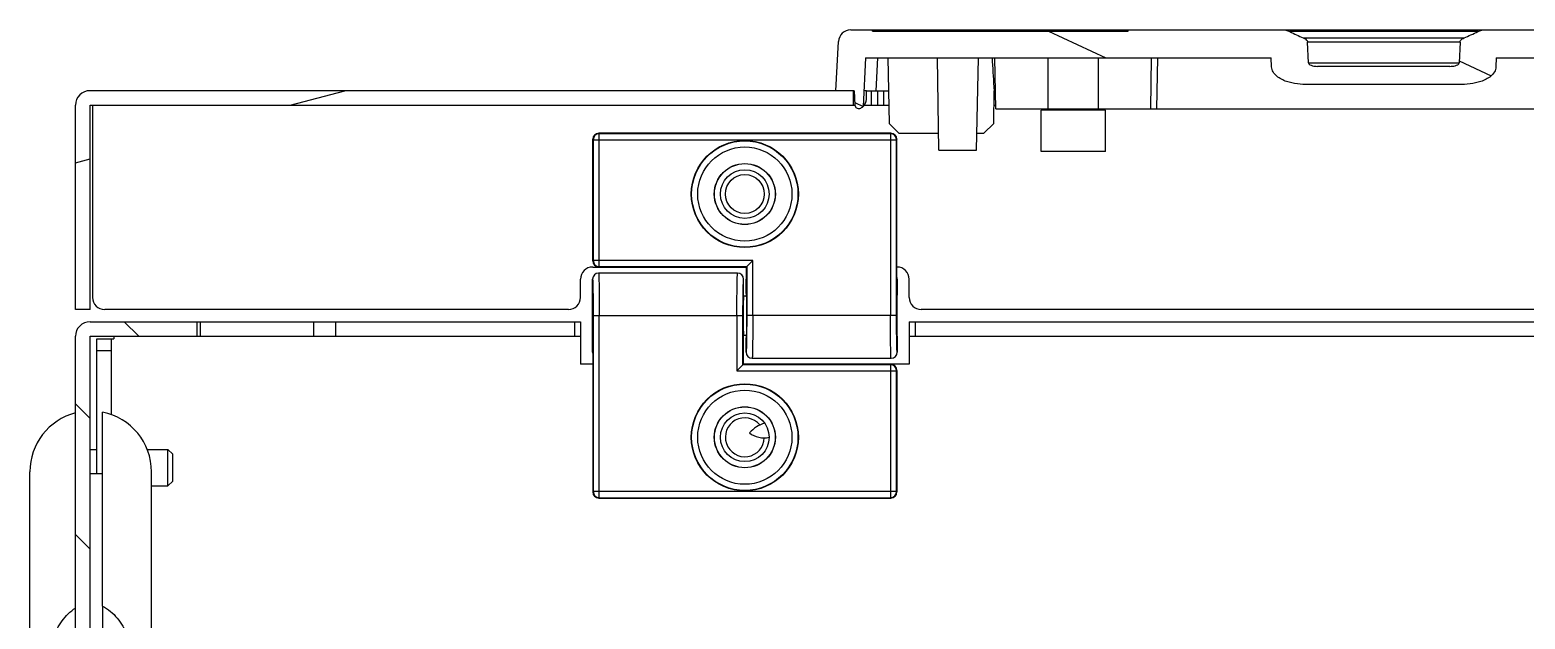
# Model space of a CAD drawing. Extents: x -425 to 6552, y -3049 to 3105.
# Drawn here: x 709.4 to 832.3, y -1093.6 to -1045.2 of the extents above; entities that cross this region are included whole.
import ezdxf

# ---------------------------------------------------------------- set-up
doc = ezdxf.new("R2010")
doc.units = 0
doc.layers.get('0').update_dxf_attribs({"linetype": 'CONTINUOUS'})

msp = doc.modelspace()

# ---------------------------------------------------------------- linework, layer by layer
at = {"color": 7, "linetype": 'CONTINUOUS'}
for p, q in [((776.87, -1045.19), (872.51, -1045.19)), ((778.67, -1045.29), (778.67, -1045.19)), ((778.67, -1045.29), (799.67, -1045.29)), ((799.67, -1045.29), (799.67, -1045.19)), ((828.4, -1045.33), (812.95, -1045.33)), ((775.66, -1050.19), (775.87, -1046.14)), ((814.06, -1045.85), (827.28, -1045.85)), ((826.94, -1046.2), (814.41, -1046.2)), ((814.48, -1047.9), (814.41, -1046.2)), ((826.94, -1046.2), (826.87, -1047.9)), ((778.1, -1047.49), (777.89, -1051.49)), ((778.1, -1047.49), (811.43, -1047.49)), ((778.96, -1050.19), (779.1, -1047.49)), ((779.93, -1047.49), (780.02, -1052.89)), ((784.12, -1055.09), (783.99, -1047.49)), ((787.22, -1055.09), (787.36, -1047.49)), ((788.79, -1051.69), (788.72, -1047.49)), ((793.09, -1051.69), (793.09, -1047.49)), ((797.22, -1051.69), (797.22, -1047.49)), ((801.52, -1051.69), (801.6, -1047.49)), ((802.02, -1051.69), (802.1, -1047.49)), ((811.45, -1048.22), (811.43, -1047.49)), ((814.48, -1047.9), (826.87, -1047.9)), ((829.91, -1047.49), (829.89, -1048.22)), ((829.91, -1047.49), (872.51, -1047.49)), ((826.11, -1048.19), (815.24, -1048.19)), ((777.16, -1050.19), (714.37, -1050.19)), ((777.07, -1050.19), (777.07, -1051.39)), ((777.16, -1050.19), (777.22, -1051.38)), ((778.16, -1050.91), (778.17, -1050.19)), ((778.17, -1050.19), (779.97, -1050.19)), ((778.57, -1051.39), (778.57, -1050.19)), ((779.06, -1050.19), (779.06, -1051.39)), ((779.56, -1050.19), (779.56, -1051.39)), ((788.63, -1049.88), (788.65, -1050.26)), ((788.63, -1052.89), (788.67, -1050.19)), ((788.65, -1050.26), (788.66, -1050.66)), ((788.67, -1050.19), (788.76, -1050.19)), ((826.85, -1049.69), (814.49, -1049.69)), ((713.17, -1068.19), (713.17, -1051.39)), ((714.37, -1068.19), (714.37, -1051.39)), ((714.37, -1051.39), (777.22, -1051.39)), ((714.57, -1051.39), (714.57, -1067.19)), ((777.98, -1051.39), (780, -1051.39)), ((788.65, -1051.39), (788.79, -1051.39)), ((788.79, -1051.69), (854.06, -1051.69)), ((793.01, -1051.79), (793.01, -1051.69)), ((797.31, -1051.79), (797.31, -1051.69)), ((780.02, -1052.89), (780.83, -1053.69)), ((787.81, -1053.69), (788.63, -1052.89)), ((792.51, -1055.19), (792.51, -1051.79)), ((797.81, -1051.79), (792.51, -1051.79)), ((797.81, -1055.19), (797.81, -1051.79)), ((756.17, -1053.69), (756.21, -1053.73)), ((780.17, -1053.69), (756.17, -1053.69)), ((756.21, -1064.66), (756.21, -1053.73)), ((780.14, -1053.73), (756.21, -1053.73)), ((780.14, -1053.73), (780.17, -1053.69)), ((780.14, -1053.73), (780.14, -1068.69)), ((780.83, -1053.69), (784.1, -1053.69)), ((787.25, -1053.69), (787.81, -1053.69)), ((755.67, -1064.19), (755.67, -1054.19)), ((755.71, -1054.23), (755.67, -1054.19)), ((755.71, -1054.23), (755.71, -1064.16)), ((755.71, -1054.23), (780.64, -1054.23)), ((780.67, -1054.19), (780.64, -1054.23)), ((780.64, -1068.69), (780.64, -1054.23)), ((780.67, -1065.67), (780.67, -1054.19)), ((784.12, -1055.09), (787.22, -1055.09)), ((797.81, -1055.19), (792.51, -1055.19)), ((755.67, -1064.19), (755.71, -1064.16)), ((755.67, -1064.69), (768.29, -1064.69)), ((768.83, -1064.16), (755.71, -1064.16)), ((767.57, -1065.19), (756.16, -1065.19)), ((756.21, -1064.66), (756.17, -1064.69)), ((756.21, -1064.66), (768.33, -1064.66)), ((768.83, -1064.16), (768.29, -1064.69)), ((768.29, -1064.69), (768.29, -1065.67)), ((768.33, -1064.66), (768.33, -1068.69)), ((768.83, -1068.69), (768.83, -1064.16)), ((754.67, -1067.19), (754.67, -1065.69)), ((755.66, -1071.69), (755.66, -1065.69)), ((768.07, -1067.09), (768.07, -1065.69)), ((768.29, -1065.67), (768.27, -1065.69)), ((768.27, -1066.87), (768.27, -1065.69)), ((780.69, -1065.69), (780.67, -1065.67)), ((780.69, -1065.69), (780.69, -1066.87)), ((781.67, -1067.19), (781.67, -1065.69)), ((768.29, -1067.09), (768.06, -1067.09)), ((714.37, -1068.19), (713.17, -1068.19)), ((753.67, -1068.19), (715.57, -1068.19)), ((755.71, -1068.69), (755.71, -1083.16)), ((755.71, -1068.69), (768.02, -1068.69)), ((756.21, -1083.66), (756.21, -1068.69)), ((767.52, -1068.69), (767.52, -1073.23)), ((768.02, -1072.73), (768.02, -1068.69)), ((780.64, -1068.69), (768.33, -1068.69)), ((908.67, -1068.19), (782.67, -1068.19)), ((714.37, -1069.19), (754.67, -1069.19)), ((723.17, -1070.39), (723.17, -1069.19)), ((723.42, -1069.19), (723.42, -1070.39)), ((732.74, -1069.19), (732.74, -1070.39)), ((734.54, -1069.19), (734.54, -1070.39)), ((754.17, -1069.19), (754.17, -1070.39)), ((754.67, -1069.19), (754.67, -1072.69)), ((781.67, -1069.19), (781.67, -1072.69)), ((781.67, -1069.19), (909.67, -1069.19)), ((782.17, -1069.19), (782.17, -1070.39)), ((713.17, -1174.99), (713.17, -1070.39)), ((714.37, -1174.99), (714.37, -1070.39)), ((714.37, -1070.39), (754.67, -1070.39)), ((714.92, -1081.69), (714.92, -1070.59)), ((714.92, -1070.59), (716.32, -1070.59)), ((716.12, -1076.83), (716.12, -1070.59)), ((716.32, -1070.39), (716.32, -1070.59)), ((768.06, -1070.29), (768.29, -1070.29)), ((768.07, -1071.69), (768.07, -1070.29)), ((768.27, -1071.69), (768.27, -1070.52)), ((780.69, -1070.52), (780.69, -1071.69)), ((781.67, -1070.39), (909.67, -1070.39)), ((716.12, -1071.59), (714.92, -1071.59)), ((755.66, -1071.69), (755.67, -1071.71)), ((755.67, -1071.71), (755.67, -1083.19)), ((768.06, -1071.71), (768.07, -1071.69)), ((768.06, -1072.69), (768.06, -1071.71)), ((768.77, -1072.19), (780.19, -1072.19)), ((755.67, -1072.69), (754.67, -1072.69)), ((767.52, -1073.23), (768.06, -1072.69)), ((767.52, -1073.23), (780.64, -1073.23)), ((780.14, -1072.73), (768.02, -1072.73)), ((781.67, -1072.69), (768.06, -1072.69)), ((780.14, -1072.73), (780.17, -1072.69)), ((780.14, -1072.73), (780.14, -1083.66)), ((780.67, -1073.19), (780.64, -1073.23)), ((780.64, -1083.16), (780.64, -1073.23)), ((780.67, -1073.19), (780.67, -1083.19)), ((715.39, -1092.58), (715.39, -1076.63)), ((714.37, -1079.69), (714.92, -1079.69)), ((719.07, -1079.69), (720.77, -1079.69)), ((720.77, -1082.69), (720.77, -1079.69)), ((721.17, -1080.09), (720.77, -1079.69)), ((721.17, -1082.29), (721.17, -1080.09)), ((709.42, -1126.85), (709.42, -1081.53)), ((715.39, -1081.69), (714.37, -1081.69)), ((719.42, -1126.85), (719.42, -1081.53)), ((721.17, -1082.29), (720.77, -1082.69)), ((719.42, -1082.69), (720.77, -1082.69)), ((755.67, -1083.19), (755.71, -1083.16)), ((780.64, -1083.16), (755.71, -1083.16)), ((756.21, -1083.66), (756.17, -1083.69)), ((756.21, -1083.66), (780.14, -1083.66)), ((780.17, -1083.69), (780.14, -1083.66)), ((780.64, -1083.16), (780.67, -1083.19)), ((756.17, -1083.69), (780.17, -1083.69))]:
    msp.add_line(p, q, dxfattribs=at)
at = {"color": 2, "linetype": 'CONTINUOUS'}
for p, q in [((793.13, -1045.29), (797.84, -1047.49)), ((826.87, -1047.73), (829.51, -1048.96)), ((730.82, -1051.39), (735.29, -1050.19)), ((777.21, -1051.17), (777.89, -1051.49)), ((713.17, -1056.12), (714.37, -1055.8)), ((718.38, -1070.39), (717.18, -1069.19)), ((714.37, -1077.14), (713.17, -1075.94)), ((714.37, -1087.88), (713.17, -1086.68))]:
    msp.add_line(p, q, dxfattribs=at)
at = {"color": 7, "linetype": 'CONTINUOUS'}
for centre, radius in [((768.17, -1058.69), 4.4), ((768.17, -1058.69), 4.37), ((768.17, -1058.69), 3.87), ((768.17, -1058.69), 2.51), ((768.17, -1058.69), 2.5), ((768.17, -1058.69), 2), ((768.17, -1058.69), 1.6), ((768.17, -1078.69), 4.4), ((768.17, -1078.69), 4.37), ((768.17, -1078.69), 3.87), ((768.17, -1078.69), 2.51), ((768.17, -1078.69), 2.5), ((768.17, -1078.69), 2)]:
    msp.add_circle(centre, radius, dxfattribs=at)
for centre, radius, start, end in [((776.87, -1046.19), 1, 90, 177), ((824.63, -1021.43), 26.61, 243.9476, 246.589), ((816.71, -1021.43), 26.61, 293.411, 296.0524), ((714.37, -1051.39), 1.2, 90, 180), ((777.52, -1051.36), 0.3, 183, 288.7271), ((777.36, -1050.89), 0.8, 288.7271, 311.8612), ((777.36, -1050.89), 0.8, 313.3152, 359), ((756.21, -1054.23), 0.5, 90.021, 179.979), ((780.14, -1054.23), 0.5, 0.021, 89.979), ((755.67, -1065.69), 1, 90, 180), ((756.16, -1065.69), 0.5, 90.0073, 179.9816), ((756.21, -1064.16), 0.5, 180.021, 269.979), ((767.57, -1065.69), 0.5, 0.0184, 89.9927), ((780.67, -1065.69), 1, 0, 90), ((768.77, -1065.69), 0.5, 172.474, 179.9924), ((768.77, -1065.69), 0.501, 164.8653, 172.485), ((780.19, -1065.69), 0.501, 7.4432, 15.1112), ((780.19, -1065.69), 0.5, 0.0071, 7.4539), ((715.57, -1067.19), 1, 180, 270), ((753.67, -1067.19), 1, 270, 0), ((782.67, -1067.19), 1, 180, 270), ((714.37, -1070.39), 1.2, 90, 180), ((756.16, -1071.69), 0.5, 180.0071, 187.4539), ((756.16, -1071.69), 0.501, 187.4432, 195.1112), ((767.57, -1071.69), 0.501, 344.8653, 352.485), ((767.57, -1071.69), 0.5, 352.474, 359.9924), ((768.77, -1071.69), 0.5, 180.0184, 269.9927), ((780.19, -1071.69), 0.5, 270.0073, 359.9816), ((780.14, -1073.23), 0.5, 0.021, 89.979), ((714.42, -1081.53), 5, 104.4775, 180), ((714.42, -1081.53), 5, 0, 78.8546), ((768.17, -1078.69), 1.6, 39.4606, 358.3956), ((770.55, -1080.07), 2.65, 106.4171, 139.0314), ((769.75, -1076.74), 2, 232.8769, 282.1645), ((756.21, -1083.16), 0.5, 180.021, 269.979), ((780.14, -1083.16), 0.5, 270.021, 359.979)]:
    msp.add_arc(centre, radius, start, end, dxfattribs=at)
for centre, major_axis, ratio, start_param, end_param in [((756.17, -1054.19), (0.354, -0.354), 0.999695, 2.356347, 3.926839), ((780.17, -1054.19), (0.354, 0.354), 0.999695, -0.785246, 0.785246), ((756.17, -1064.19), (-0.354, -0.354), 0.999695, 5.49793, 7.068431), ((768.07, -1068.69), (0, 1.75), 0.017455, 0.417055, 2.724537), ((780.69, -1068.69), (0, 1.82), 0.017455, 0, 3.141593), ((780.17, -1073.19), (0.354, 0.354), 0.999695, -0.785255, 0.785246), ((756.17, -1083.19), (-0.354, -0.354), 0.999695, -0.785246, 0.785246), ((780.17, -1083.19), (-0.354, 0.354), 0.999695, 2.356347, 3.926839)]:
    msp.add_ellipse(centre, major_axis=major_axis, ratio=ratio, start_param=start_param, end_param=end_param, dxfattribs=at)
for points in [[(812.26, -1045.19), (812.5, -1045.19), (812.74, -1045.23), (812.95, -1045.33)], [(828.4, -1045.33), (828.61, -1045.23), (828.85, -1045.19), (829.08, -1045.19)], [(788.49, -1047.49), (788.54, -1048.29), (788.59, -1049.08), (788.63, -1049.88)], [(715.39, -1092.58), (715.42, -1096.45), (715.45, -1104.19), (715.42, -1111.93), (715.39, -1115.8)]]:
    msp.add_open_spline(points, degree=3, dxfattribs=at)
for points, knots in [([(814.06, -1045.85), (814.18, -1045.9), (814.34, -1045.99), (814.41, -1046.15), (814.41, -1046.2)], [0, 0, 0, 0, 0.748037, 1, 1, 1, 1]), ([(826.94, -1046.2), (826.94, -1046.15), (827, -1045.99), (827.17, -1045.9), (827.28, -1045.85)], [0, 0, 0, 0, 0.251784, 1, 1, 1, 1]), ([(814.48, -1047.9), (814.49, -1048.03), (814.84, -1048.17), (815.09, -1048.19), (815.24, -1048.19)], [0, 0, 0, 0, 0.487173, 1, 1, 1, 1]), ([(826.11, -1048.19), (826.25, -1048.19), (826.5, -1048.17), (826.86, -1048.03), (826.87, -1047.9)], [0, 0, 0, 0, 0.512764, 1, 1, 1, 1]), ([(814.49, -1049.69), (814.19, -1049.69), (813.58, -1049.66), (812.82, -1049.5), (812.26, -1049.27), (811.87, -1049.02), (811.56, -1048.67), (811.46, -1048.37), (811.45, -1048.22)], [0, 0, 0, 0, 0.250194, 0.500197, 0.625343, 0.75046, 0.875417, 1, 1, 1, 1]), ([(829.89, -1048.22), (829.89, -1048.37), (829.79, -1048.67), (829.48, -1049.02), (829.09, -1049.27), (828.52, -1049.5), (827.77, -1049.66), (827.16, -1049.69), (826.85, -1049.69)], [0, 0, 0, 0, 0.124583, 0.24954, 0.374657, 0.499803, 0.749806, 1, 1, 1, 1]), ([(778.17, -1050.19), (778.12, -1050.19), (778.07, -1050.2), (777.96, -1050.17), (777.96, -1050.19)], [0, 0, 0, 0, 0.741094, 1, 1, 1, 1]), ([(756.16, -1065.19), (756.16, -1065.19), (756.16, -1065.2), (756.16, -1065.21), (756.16, -1065.23), (756.17, -1065.26), (756.17, -1065.3), (756.17, -1065.37), (756.18, -1065.47), (756.18, -1065.62), (756.18, -1065.79), (756.19, -1066), (756.19, -1066.22), (756.2, -1066.48), (756.2, -1066.86), (756.2, -1067.37), (756.21, -1068.02), (756.21, -1068.46), (756.21, -1068.69)], [0, 0, 0, 0, 0.001473, 0.005294, 0.011516, 0.02011, 0.03104, 0.044262, 0.077414, 0.119227, 0.169374, 0.227506, 0.293201, 0.365923, 0.444818, 0.617593, 0.804871, 1, 1, 1, 1]), ([(767.52, -1068.69), (767.52, -1068.46), (767.52, -1068.02), (767.52, -1067.37), (767.53, -1066.86), (767.53, -1066.48), (767.54, -1066.22), (767.54, -1066), (767.54, -1065.79), (767.55, -1065.62), (767.55, -1065.47), (767.56, -1065.37), (767.56, -1065.3), (767.56, -1065.26), (767.56, -1065.23), (767.57, -1065.21), (767.57, -1065.2), (767.57, -1065.19), (767.57, -1065.19)], [0, 0, 0, 0, 0.195129, 0.382407, 0.555182, 0.634077, 0.706799, 0.772494, 0.830626, 0.880773, 0.922586, 0.955738, 0.96896, 0.97989, 0.988484, 0.994706, 0.998527, 1, 1, 1, 1]), ([(755.66, -1065.69), (755.66, -1065.69), (755.66, -1065.7), (755.66, -1065.71), (755.66, -1065.73), (755.67, -1065.76), (755.67, -1065.83), (755.68, -1065.93), (755.68, -1066.05), (755.68, -1066.2), (755.69, -1066.38), (755.69, -1066.65), (755.7, -1067.04), (755.7, -1067.56), (755.71, -1068.11), (755.71, -1068.5), (755.71, -1068.69)], [0, 0, 0, 0, 0.001375, 0.004958, 0.010896, 0.019208, 0.042902, 0.075827, 0.11767, 0.168036, 0.226436, 0.292314, 0.443879, 0.616895, 0.804674, 1, 1, 1, 1]), ([(768.03, -1067.09), (768.03, -1066.99), (768.03, -1066.79), (768.04, -1066.52), (768.04, -1066.28), (768.05, -1066.08), (768.05, -1065.93), (768.06, -1065.84), (768.06, -1065.79), (768.06, -1065.75), (768.07, -1065.72), (768.07, -1065.7), (768.07, -1065.69), (768.07, -1065.69)], [0, 0, 0, 0, 0.219129, 0.416539, 0.589095, 0.734054, 0.849111, 0.894846, 0.932464, 0.96183, 0.982824, 0.995439, 1, 1, 1, 1]), ([(768.02, -1068.69), (768.02, -1068.55), (768.02, -1068.02), (768.02, -1067.48), (768.03, -1067.09)], [0, 0, 0, 0, 0.262826, 1, 1, 1, 1]), ([(768.27, -1066.87), (768.27, -1066.87), (768.28, -1066.87), (768.28, -1066.87), (768.28, -1066.88)], [0, 0, 0, 0, 0.284523, 1, 1, 1, 1]), ([(768.28, -1066.88), (768.28, -1066.9), (768.28, -1066.97), (768.29, -1067.04), (768.29, -1067.09)], [0, 0, 0, 0, 0.337531, 1, 1, 1, 1]), ([(768.29, -1067.09), (768.3, -1067.31), (768.3, -1067.85), (768.3, -1068.38), (768.3, -1068.69)], [0, 0, 0, 0, 0.418834, 1, 1, 1, 1]), ([(768.3, -1068.69), (768.3, -1069), (768.3, -1069.54), (768.3, -1070.07), (768.29, -1070.29)], [0, 0, 0, 0, 0.581147, 1, 1, 1, 1]), ([(768.33, -1068.69), (768.33, -1068.85), (768.32, -1069.46), (768.32, -1070.07), (768.31, -1070.52)], [0, 0, 0, 0, 0.267599, 1, 1, 1, 1]), ([(768.83, -1068.69), (768.83, -1068.92), (768.82, -1069.37), (768.82, -1070.01), (768.82, -1070.53), (768.81, -1070.9), (768.81, -1071.16), (768.81, -1071.39), (768.8, -1071.59), (768.8, -1071.77), (768.79, -1071.91), (768.79, -1072.01), (768.79, -1072.08), (768.78, -1072.12), (768.78, -1072.15), (768.78, -1072.17), (768.78, -1072.18), (768.77, -1072.19), (768.77, -1072.19)], [0, 0, 0, 0, 0.195129, 0.382407, 0.555182, 0.634077, 0.706799, 0.772494, 0.830626, 0.880773, 0.922586, 0.955738, 0.96896, 0.97989, 0.988484, 0.994706, 0.998527, 1, 1, 1, 1]), ([(780.19, -1072.19), (780.19, -1072.19), (780.19, -1072.18), (780.18, -1072.17), (780.18, -1072.15), (780.18, -1072.12), (780.18, -1072.08), (780.17, -1072.01), (780.17, -1071.91), (780.17, -1071.77), (780.16, -1071.59), (780.16, -1071.39), (780.15, -1071.16), (780.15, -1070.9), (780.15, -1070.53), (780.14, -1070.01), (780.14, -1069.37), (780.14, -1068.92), (780.14, -1068.69)], [0, 0, 0, 0, 0.001473, 0.005294, 0.011516, 0.02011, 0.03104, 0.044262, 0.077414, 0.119227, 0.169374, 0.227506, 0.293201, 0.365923, 0.444818, 0.617593, 0.804871, 1, 1, 1, 1]), ([(780.65, -1070.52), (780.65, -1070.38), (780.64, -1069.77), (780.64, -1069.16), (780.64, -1068.69)], [0, 0, 0, 0, 0.22562, 1, 1, 1, 1]), ([(768.28, -1070.51), (768.28, -1070.51), (768.28, -1070.51), (768.27, -1070.52), (768.27, -1070.52)], [0, 0, 0, 0, 0.715478, 1, 1, 1, 1]), ([(768.31, -1070.52), (768.31, -1070.61), (768.31, -1070.77), (768.31, -1071), (768.3, -1071.2), (768.3, -1071.37), (768.29, -1071.49), (768.29, -1071.57), (768.29, -1071.61), (768.28, -1071.64), (768.28, -1071.67), (768.28, -1071.68), (768.27, -1071.69), (768.27, -1071.69)], [0, 0, 0, 0, 0.221889, 0.420372, 0.592824, 0.736985, 0.85098, 0.896179, 0.933317, 0.962275, 0.982963, 0.995409, 1, 1, 1, 1]), ([(768.29, -1070.29), (768.29, -1070.34), (768.28, -1070.41), (768.28, -1070.48), (768.28, -1070.51)], [0, 0, 0, 0, 0.662489, 1, 1, 1, 1]), ([(780.69, -1071.69), (780.69, -1071.69), (780.69, -1071.68), (780.68, -1071.67), (780.68, -1071.64), (780.68, -1071.61), (780.68, -1071.57), (780.67, -1071.49), (780.67, -1071.37), (780.66, -1071.2), (780.66, -1071), (780.65, -1070.77), (780.65, -1070.61), (780.65, -1070.52)], [0, 0, 0, 0, 0.00459, 0.017036, 0.037725, 0.066683, 0.103821, 0.14902, 0.263015, 0.407176, 0.579628, 0.778111, 1, 1, 1, 1]), ([(713.17, -1115.65), (712.74, -1115.38), (712.01, -1114.62), (711.29, -1113.26), (710.8, -1111.81), (710.35, -1109.81), (710.07, -1107.26), (709.97, -1104.19), (710.07, -1101.12), (710.35, -1098.58), (710.8, -1096.58), (711.29, -1095.12), (712.01, -1093.76), (712.74, -1093), (713.17, -1092.73)], [0, 0, 0, 0, 0.062242, 0.124711, 0.187245, 0.249801, 0.374887, 0.500007, 0.625128, 0.750214, 0.81277, 0.875303, 0.937769, 1, 1, 1, 1]), ([(715.39, -1092.58), (715.86, -1092.8), (716.67, -1093.53), (717.46, -1094.9), (717.99, -1096.38), (718.47, -1098.43), (718.77, -1101.04), (718.87, -1104.19), (718.77, -1107.34), (718.47, -1109.95), (717.99, -1112), (717.46, -1113.49), (716.67, -1114.85), (715.86, -1115.58), (715.39, -1115.8)], [0, 0, 0, 0, 0.062141, 0.124602, 0.187149, 0.249723, 0.374844, 0.500006, 0.625168, 0.750289, 0.812864, 0.87541, 0.937869, 1, 1, 1, 1])]:
    msp.add_open_spline(points, degree=3, knots=knots, dxfattribs=at)

doc.saveas('drawing.dxf')
